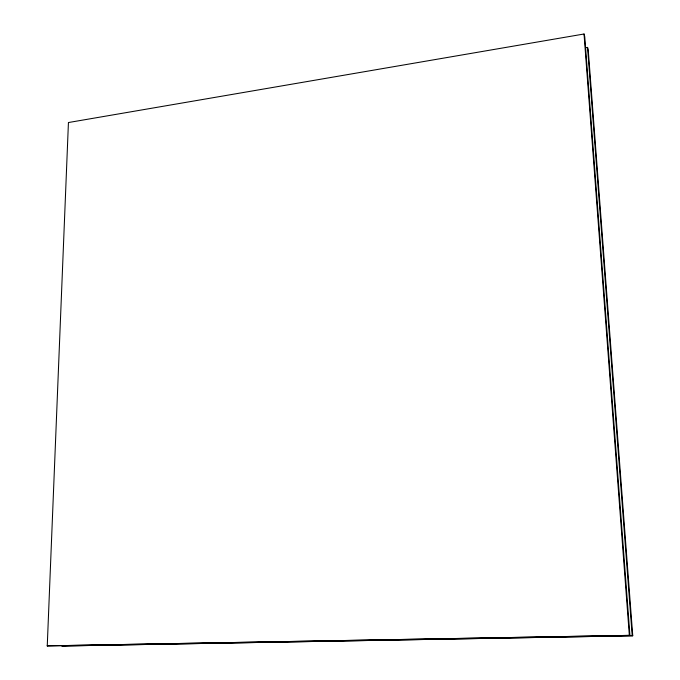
<?xml version="1.0" encoding="UTF-8"?>
<svg xmlns="http://www.w3.org/2000/svg" width="680" height="680" viewBox="0 0 680 680"><rect width="100%" height="100%" fill="white"/><g stroke="black" fill="none" stroke-linecap="round" stroke-linejoin="round"><path stroke-width="1.02" d="M47.252 645.881L68.434 122.536L584.035 34L584.749 36.728L629.918 635.375L47.252 645.881L629.918 635.375M585.454 47.761L587.545 47.404L588.234 50.014L632.748 635.74L61.973 645.983L632.748 635.74M587.545 47.404L632.196 635.673M584.035 34L629.34 635.298"/></g></svg>
